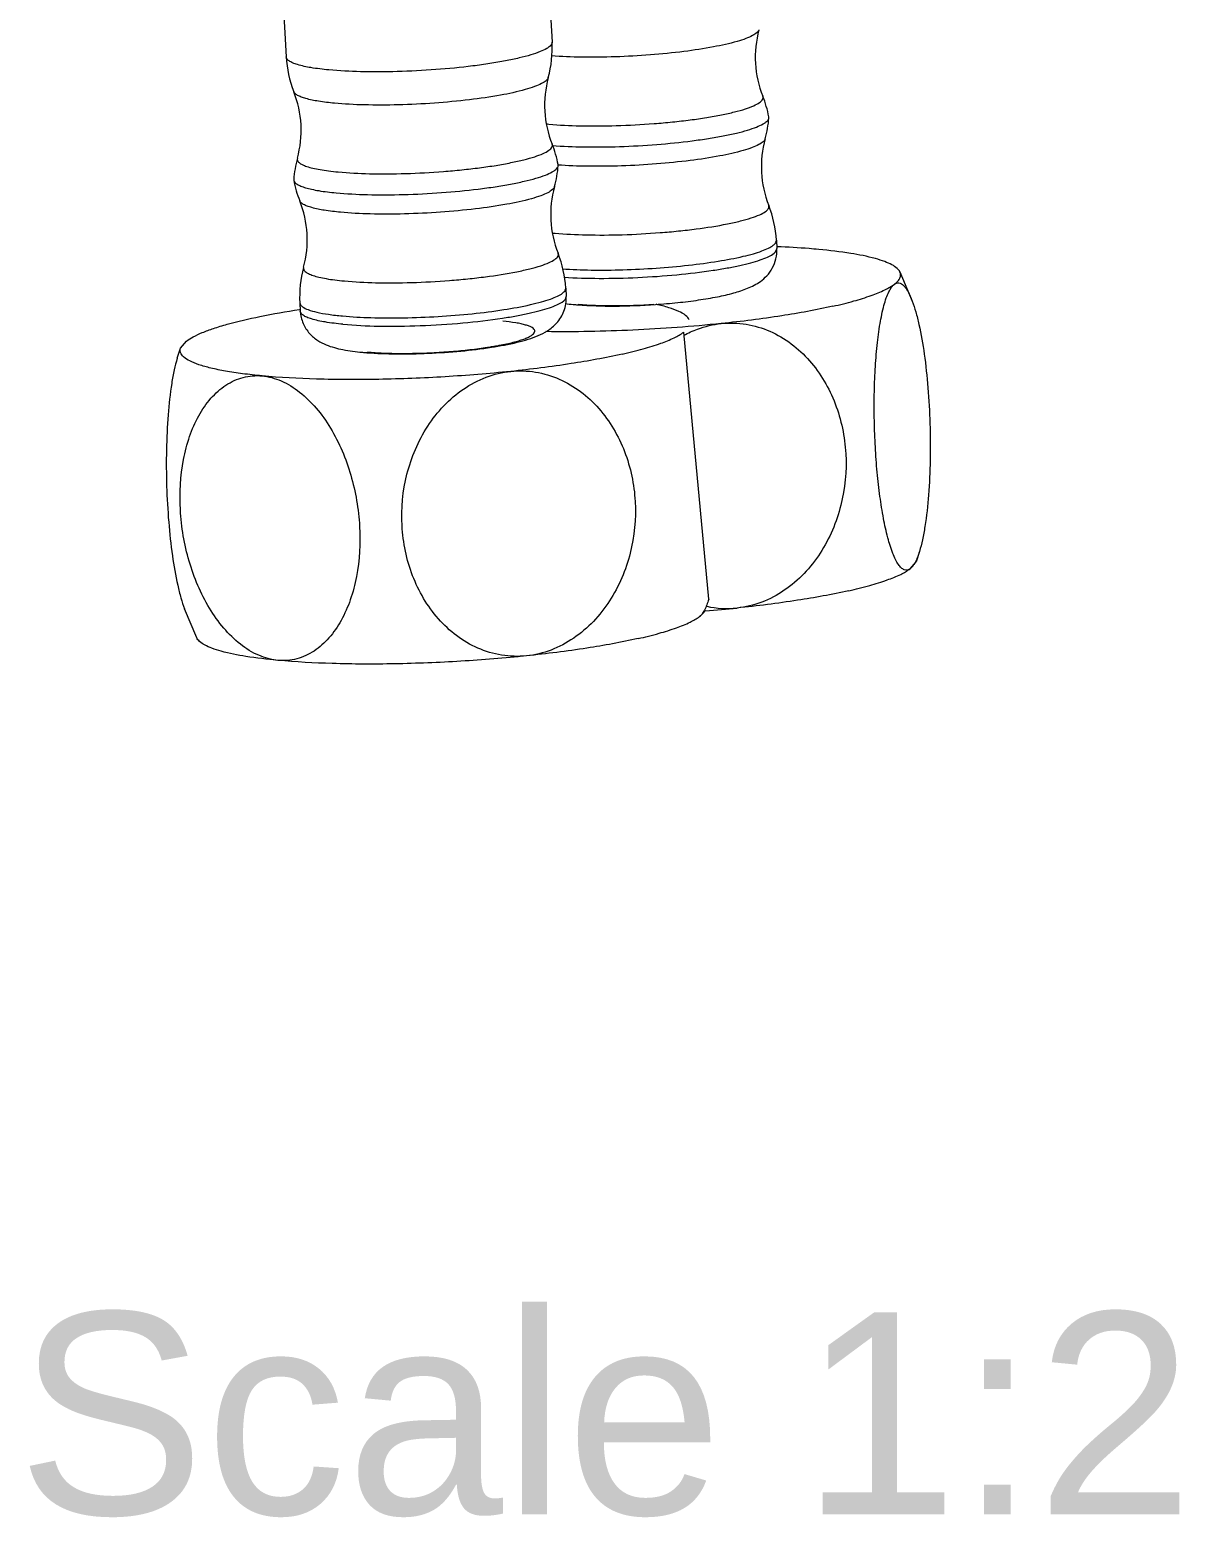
# Model space of a CAD drawing. Header units: millimetres. Extents: x 1968 to 2562, y -639 to -219.
# Drawn here: x 2463.29 to 2489.18, y -420.26 to -386.76 of the extents above; entities that cross this region are included whole.
import ezdxf

# ---------------------------------------------------------------- set-up
doc = ezdxf.new("R2010")
doc.units = ezdxf.units.MM
doc.header["$LTSCALE"] = 0.1
doc.layers.get('0').update_dxf_attribs({"lineweight": 13})
doc.layers.add('DIM', color=3, linetype='Continuous', lineweight=9)
doc.layers.add('TEXT', color=2, linetype='Continuous')
doc.styles.get("Standard").update_dxf_attribs({"font": 'arial.ttf'})

msp = doc.modelspace()

# ---------------------------------------------------------------- linework, layer by layer
at = {"color": 7, "linetype": 'Continuous'}
for p, q in [((2474.977, -385.613), (2475.056, -387.032)), ((2468.986, -385.947), (2469.065, -387.365)), ((2479.716, -386.755), (2479.716, -386.755)), ((2474.971, -387.832), (2474.971, -387.833)), ((2469.238, -388.152), (2469.238, -388.151)), ((2479.802, -388.253), (2479.802, -388.253)), ((2479.939, -388.736), (2479.937, -388.716)), ((2479.855, -389.211), (2479.855, -389.211)), ((2475.057, -389.331), (2475.057, -389.331)), ((2469.319, -389.65), (2469.319, -389.65)), ((2475.194, -389.814), (2475.193, -389.793)), ((2469.236, -390.125), (2469.237, -390.145)), ((2475.111, -390.288), (2475.111, -390.289)), ((2469.372, -390.608), (2469.372, -390.608)), ((2479.936, -390.71), (2479.936, -390.71)), ((2480.109, -391.496), (2480.119, -391.682)), ((2475.191, -391.787), (2475.191, -391.787)), ((2469.458, -392.106), (2469.458, -392.106)), ((2482.891, -392.211), (2483.167, -392.865)), ((2475.364, -392.574), (2475.375, -392.76)), ((2469.374, -392.907), (2469.384, -393.093)), ((2466.613, -394.155), (2466.688, -393.925)), ((2466.688, -393.925), (2466.821, -393.767)), ((2483.329, -398.506), (2483.254, -398.736)), ((2483.121, -398.894), (2483.254, -398.736)), ((2467.051, -400.45), (2466.774, -399.796)), ((2478.515, -399.845), (2478.485, -399.848))]:
    msp.add_line(p, q, dxfattribs=at)
for centre, radius, start, end in [((2481.997, -387.376), 2.364, 164.7812, 201.7954), ((2472.53, -387.169), 2.529, 344.8036, 3.1237), ((2471.591, -387.222), 2.529, 183.2448, 201.565), ((2477.252, -388.453), 2.364, 164.7812, 201.7954), ((2467.04, -389.021), 2.364, 344.5732, 21.5874), ((2477.463, -389.19), 2.52, 10.843, 21.8204), ((2475.624, -382.029), 6.881, 264.1375, 264.6614), ((2477.427, -388.54), 2.52, 344.5481, 355.5256), ((2482.134, -389.84), 2.364, 164.5731, 201.5874), ((2472.718, -390.267), 2.52, 10.843, 21.8204), ((2471.748, -390.321), 2.52, 164.5481, 175.5256), ((2472.682, -389.617), 2.52, 344.5481, 355.5256), ((2471.711, -389.671), 2.52, 190.843, 201.8204), ((2477.389, -390.917), 2.364, 164.5731, 201.5874), ((2467.177, -391.485), 2.364, 344.7812, 21.7954), ((2477.583, -391.639), 2.529, 3.2448, 21.565), ((2475.76, -384.506), 6.86, 264.1085, 264.6618), ((2472.839, -392.717), 2.529, 3.2448, 21.565), ((2471.899, -392.769), 2.529, 164.8036, 183.1237), ((2476.037, -387.453), 5.513, 262.8306, 264.7157), ((2476.151, -386.28), 6.691, 264.663, 265.545), ((2471.407, -387.357), 6.691, 264.663, 265.545), ((2475.804, -366.808), 33.148, 274.6919, 275.9225), ((2479.011, -397.625), 2.167, 257.1971, 257.4666), ((2479.004, -397.658), 2.132, 257.4503, 275.912)]:
    msp.add_arc(centre, radius, start, end, dxfattribs=at)
for points, knots in [([(2479.716, -386.755), (2479.709, -386.781), (2479.664, -386.834), (2479.561, -386.897), (2479.409, -386.962), (2479.118, -387.054), (2478.652, -387.156), (2477.999, -387.254), (2477.26, -387.328), (2476.49, -387.37), (2475.747, -387.38), (2475.268, -387.362), (2475.043, -387.345)], [0, 0, 0, 0, 0.016551, 0.041391, 0.075744, 0.11956, 0.233067, 0.37452, 0.533759, 0.699115, 0.858399, 1, 1, 1, 1]), ([(2475.056, -387.032), (2475.057, -387.043), (2475.052, -387.07), (2475.027, -387.106), (2474.989, -387.143), (2474.91, -387.196), (2474.772, -387.258), (2474.563, -387.329), (2474.303, -387.397), (2473.995, -387.461), (2473.647, -387.52), (2473.124, -387.593), (2472.428, -387.66), (2471.584, -387.703), (2470.78, -387.707), (2470.265, -387.682), (2470.027, -387.66)], [0, 0, 0, 0, 0.006893, 0.015004, 0.025097, 0.037556, 0.070066, 0.112803, 0.165229, 0.226435, 0.295254, 0.370315, 0.532971, 0.70118, 0.86118, 1, 1, 1, 1]), ([(2470.027, -387.66), (2469.892, -387.647), (2469.655, -387.619), (2469.382, -387.563), (2469.219, -387.506), (2469.138, -387.465), (2469.083, -387.42), (2469.066, -387.382), (2469.065, -387.365)], [0, 0, 0, 0, 0.390501, 0.688204, 0.799761, 0.886585, 0.950929, 1, 1, 1, 1]), ([(2474.971, -387.833), (2474.964, -387.859), (2474.916, -387.914), (2474.808, -387.979), (2474.648, -388.045), (2474.341, -388.14), (2473.851, -388.244), (2473.168, -388.342), (2472.4, -388.414), (2471.609, -388.452), (2470.857, -388.455), (2470.377, -388.431), (2470.155, -388.41)], [0, 0, 0, 0, 0.01665, 0.041903, 0.076969, 0.121746, 0.237614, 0.381402, 0.542121, 0.707268, 0.863933, 1, 1, 1, 1]), ([(2470.155, -388.41), (2470.033, -388.399), (2469.817, -388.373), (2469.566, -388.324), (2469.411, -388.275), (2469.329, -388.238), (2469.271, -388.2), (2469.245, -388.167), (2469.238, -388.152)], [0, 0, 0, 0, 0.376838, 0.671311, 0.785272, 0.876826, 0.947158, 1, 1, 1, 1]), ([(2474.984, -388.881), (2475.218, -388.902), (2475.724, -388.927), (2476.514, -388.921), (2477.208, -388.884), (2477.764, -388.834), (2478.159, -388.788), (2478.527, -388.735), (2478.861, -388.676), (2479.152, -388.612), (2479.395, -388.545), (2479.584, -388.476), (2479.705, -388.414), (2479.769, -388.361), (2479.798, -388.325), (2479.81, -388.288), (2479.806, -388.264), (2479.802, -388.253)], [0, 0, 0, 0, 0.141615, 0.304986, 0.476251, 0.560257, 0.64076, 0.716041, 0.784506, 0.844745, 0.895573, 0.936102, 0.965938, 0.977007, 0.985848, 0.993118, 1, 1, 1, 1]), ([(2475.06, -389.362), (2475.297, -389.38), (2475.802, -389.4), (2476.587, -389.391), (2477.401, -389.345), (2478.068, -389.278), (2478.568, -389.207), (2478.9, -389.15), (2479.195, -389.088), (2479.446, -389.022), (2479.648, -388.955), (2479.783, -388.894), (2479.863, -388.843), (2479.911, -388.802), (2479.937, -388.762), (2479.939, -388.736)], [0, 0, 0, 0, 0.142416, 0.303311, 0.470478, 0.631118, 0.705125, 0.77302, 0.833539, 0.885607, 0.928377, 0.961334, 0.97415, 0.984651, 1, 1, 1, 1]), ([(2479.855, -389.211), (2479.848, -389.237), (2479.803, -389.29), (2479.7, -389.353), (2479.549, -389.418), (2479.258, -389.51), (2478.792, -389.612), (2478.14, -389.71), (2477.401, -389.783), (2476.631, -389.827), (2475.888, -389.836), (2475.408, -389.818), (2475.183, -389.802)], [0, 0, 0, 0, 0.016575, 0.041434, 0.075793, 0.119598, 0.233048, 0.374416, 0.533578, 0.698903, 0.858238, 1, 1, 1, 1]), ([(2470.239, -389.958), (2470.473, -389.98), (2470.979, -390.004), (2471.77, -389.999), (2472.464, -389.961), (2473.019, -389.911), (2473.415, -389.866), (2473.783, -389.813), (2474.116, -389.753), (2474.407, -389.689), (2474.65, -389.622), (2474.839, -389.553), (2474.961, -389.491), (2475.025, -389.439), (2475.053, -389.403), (2475.066, -389.366), (2475.062, -389.341), (2475.057, -389.331)], [0, 0, 0, 0, 0.141615, 0.304986, 0.476251, 0.560257, 0.64076, 0.716041, 0.784506, 0.844745, 0.895573, 0.936102, 0.965938, 0.977007, 0.985848, 0.993118, 1, 1, 1, 1]), ([(2469.319, -389.65), (2469.315, -389.666), (2469.318, -389.706), (2469.363, -389.756), (2469.436, -389.799), (2469.54, -389.839), (2469.675, -389.875), (2469.838, -389.908), (2470.03, -389.936), (2470.166, -389.951), (2470.239, -389.958)], [0, 0, 0, 0, 0.048668, 0.107408, 0.188808, 0.297102, 0.43326, 0.596803, 0.786483, 1, 1, 1, 1]), ([(2470.192, -390.429), (2470.427, -390.45), (2470.933, -390.475), (2471.725, -390.472), (2472.557, -390.43), (2473.245, -390.365), (2473.763, -390.294), (2474.109, -390.236), (2474.416, -390.173), (2474.678, -390.106), (2474.89, -390.037), (2475.031, -389.976), (2475.114, -389.923), (2475.165, -389.881), (2475.192, -389.84), (2475.194, -389.814)], [0, 0, 0, 0, 0.137729, 0.296409, 0.463411, 0.625322, 0.70028, 0.769214, 0.830774, 0.883803, 0.927381, 0.960933, 0.973951, 0.984585, 1, 1, 1, 1]), ([(2469.237, -390.145), (2469.244, -390.184), (2469.305, -390.235), (2469.401, -390.28), (2469.511, -390.318), (2469.647, -390.351), (2469.876, -390.395), (2470.061, -390.416), (2470.192, -390.429)], [0, 0, 0, 0, 0.114907, 0.203904, 0.316754, 0.453672, 0.614061, 1, 1, 1, 1]), ([(2475.111, -390.289), (2475.103, -390.315), (2475.055, -390.37), (2474.947, -390.435), (2474.787, -390.502), (2474.479, -390.597), (2473.989, -390.7), (2473.305, -390.799), (2472.537, -390.87), (2471.745, -390.909), (2470.993, -390.911), (2470.512, -390.887), (2470.29, -390.866)], [0, 0, 0, 0, 0.016677, 0.041964, 0.077061, 0.121861, 0.237755, 0.381539, 0.542234, 0.707342, 0.863967, 1, 1, 1, 1]), ([(2470.29, -390.866), (2470.168, -390.855), (2469.951, -390.829), (2469.7, -390.78), (2469.546, -390.731), (2469.463, -390.695), (2469.405, -390.656), (2469.379, -390.624), (2469.372, -390.608)], [0, 0, 0, 0, 0.37667, 0.671098, 0.785084, 0.876692, 0.947097, 1, 1, 1, 1]), ([(2475.122, -391.336), (2475.356, -391.358), (2475.861, -391.382), (2476.651, -391.377), (2477.344, -391.339), (2477.899, -391.29), (2478.406, -391.231), (2478.873, -391.159), (2479.286, -391.068), (2479.528, -391.001), (2479.717, -390.932), (2479.839, -390.87), (2479.903, -390.817), (2479.931, -390.782), (2479.944, -390.745), (2479.94, -390.72), (2479.936, -390.71)], [0, 0, 0, 0, 0.141585, 0.304919, 0.476152, 0.560147, 0.640643, 0.784375, 0.844628, 0.895477, 0.936034, 0.965904, 0.97699, 0.985844, 0.993122, 1, 1, 1, 1]), ([(2475.288, -392.141), (2475.503, -392.156), (2475.958, -392.172), (2476.663, -392.165), (2477.396, -392.129), (2478.112, -392.065), (2478.765, -391.978), (2479.251, -391.887), (2479.578, -391.804), (2479.769, -391.743), (2479.919, -391.682), (2480.002, -391.635), (2480.035, -391.61)], [0, 0, 0, 0, 0.134202, 0.283542, 0.439036, 0.591228, 0.730892, 0.849668, 0.899025, 0.940774, 0.974471, 1, 1, 1, 1]), ([(2480.035, -391.61), (2480.047, -391.601), (2480.082, -391.572), (2480.111, -391.528), (2480.109, -391.496)], [0, 0, 0, 0, 0.319551, 1, 1, 1, 1]), ([(2470.378, -392.413), (2470.611, -392.435), (2471.117, -392.459), (2471.906, -392.454), (2472.6, -392.417), (2473.154, -392.367), (2473.662, -392.308), (2474.128, -392.236), (2474.541, -392.145), (2474.784, -392.078), (2474.973, -392.009), (2475.094, -391.947), (2475.158, -391.895), (2475.187, -391.859), (2475.2, -391.822), (2475.196, -391.798), (2475.191, -391.787)], [0, 0, 0, 0, 0.141585, 0.304919, 0.476152, 0.560147, 0.640643, 0.784375, 0.844628, 0.895477, 0.936034, 0.965904, 0.97699, 0.985844, 0.993122, 1, 1, 1, 1]), ([(2477.386, -392.943), (2477.553, -392.932), (2477.877, -392.904), (2478.342, -392.846), (2478.763, -392.776), (2479.133, -392.692), (2479.462, -392.587), (2479.717, -392.457), (2479.902, -392.296), (2480.027, -392.126), (2480.11, -391.915), (2480.124, -391.76), (2480.119, -391.682)], [0, 0, 0, 0, 0.152066, 0.295685, 0.425839, 0.539819, 0.639818, 0.739337, 0.796757, 0.860962, 0.929524, 1, 1, 1, 1]), ([(2478.685, -392.173), (2478.79, -392.157), (2478.991, -392.124), (2479.274, -392.068), (2479.522, -392.008), (2479.73, -391.947), (2479.898, -391.882), (2480.031, -391.815), (2480.122, -391.735), (2480.119, -391.682)], [0, 0, 0, 0, 0.205896, 0.3926, 0.557261, 0.697522, 0.81166, 0.898921, 1, 1, 1, 1]), ([(2481.062, -391.703), (2480.989, -391.696), (2480.678, -391.67), (2480.365, -391.652), (2480.127, -391.642)], [0, 0, 0, 0, 0.235477, 1, 1, 1, 1]), ([(2482.891, -392.211), (2482.876, -392.179), (2482.821, -392.116), (2482.702, -392.041), (2482.536, -391.969), (2482.227, -391.873), (2481.731, -391.776), (2481.303, -391.726), (2481.062, -391.703)], [0, 0, 0, 0, 0.053938, 0.125506, 0.218009, 0.33242, 0.626003, 1, 1, 1, 1]), ([(2469.458, -392.106), (2469.454, -392.122), (2469.457, -392.162), (2469.502, -392.211), (2469.576, -392.254), (2469.68, -392.294), (2469.814, -392.331), (2469.978, -392.364), (2470.169, -392.392), (2470.305, -392.407), (2470.378, -392.413)], [0, 0, 0, 0, 0.048647, 0.10745, 0.188918, 0.297257, 0.433426, 0.596946, 0.78657, 1, 1, 1, 1]), ([(2475.331, -392.33), (2475.591, -392.347), (2476.143, -392.361), (2476.989, -392.341), (2477.847, -392.281), (2478.413, -392.214), (2478.685, -392.173)], [0, 0, 0, 0, 0.232694, 0.491725, 0.754997, 1, 1, 1, 1]), ([(2482.765, -392.487), (2482.793, -392.466), (2482.841, -392.424), (2482.893, -392.353), (2482.912, -392.278), (2482.901, -392.231), (2482.891, -392.211)], [0, 0, 0, 0, 0.320643, 0.577225, 0.791343, 1, 1, 1, 1]), ([(2475.291, -392.688), (2475.302, -392.679), (2475.337, -392.65), (2475.366, -392.605), (2475.364, -392.574)], [0, 0, 0, 0, 0.319551, 1, 1, 1, 1]), ([(2481.381, -392.982), (2481.539, -392.947), (2481.83, -392.874), (2482.222, -392.754), (2482.529, -392.631), (2482.699, -392.537), (2482.765, -392.487)], [0, 0, 0, 0, 0.329834, 0.608376, 0.832098, 1, 1, 1, 1]), ([(2483.121, -398.894), (2483.102, -398.909), (2483.058, -398.932), (2482.982, -398.923), (2482.913, -398.872), (2482.849, -398.792), (2482.786, -398.681), (2482.7, -398.482), (2482.606, -398.173), (2482.513, -397.743), (2482.435, -397.251), (2482.374, -396.714), (2482.333, -396.147), (2482.311, -395.565), (2482.309, -394.982), (2482.329, -394.414), (2482.371, -393.879), (2482.434, -393.397), (2482.506, -393.041), (2482.578, -392.804), (2482.634, -392.666), (2482.693, -392.561), (2482.74, -392.506), (2482.765, -392.487)], [0, 0, 0, 0, 0.010709, 0.020629, 0.032367, 0.047384, 0.066111, 0.088488, 0.143127, 0.208825, 0.283032, 0.36344, 0.447943, 0.534548, 0.621248, 0.705884, 0.786015, 0.858767, 0.920763, 0.946615, 0.968516, 0.986256, 1, 1, 1, 1]), ([(2482.765, -392.487), (2482.78, -392.476), (2482.813, -392.457), (2482.891, -392.45), (2482.966, -392.501), (2483.027, -392.576), (2483.098, -392.692), (2483.14, -392.792), (2483.167, -392.865)], [0, 0, 0, 0, 0.090988, 0.173002, 0.360054, 0.484545, 0.632879, 1, 1, 1, 1]), ([(2469.374, -392.907), (2469.374, -392.923), (2469.388, -392.957), (2469.415, -392.981), (2469.431, -392.993)], [0, 0, 0, 0, 0.440205, 1, 1, 1, 1]), ([(2470.336, -393.202), (2470.548, -393.222), (2471.005, -393.246), (2471.723, -393.248), (2472.485, -393.218), (2473.239, -393.157), (2473.934, -393.07), (2474.453, -392.976), (2474.803, -392.89), (2475.008, -392.827), (2475.168, -392.763), (2475.256, -392.714), (2475.291, -392.688)], [0, 0, 0, 0, 0.127327, 0.27334, 0.42845, 0.582352, 0.724846, 0.846586, 0.897196, 0.939918, 0.974238, 1, 1, 1, 1]), ([(2470.887, -394.028), (2471.104, -394.045), (2471.563, -394.061), (2472.268, -394.048), (2472.986, -393.999), (2473.657, -393.918), (2474.164, -393.825), (2474.514, -393.731), (2474.743, -393.649), (2474.965, -393.537), (2475.18, -393.361), (2475.346, -393.094), (2475.381, -392.872), (2475.375, -392.76)], [0, 0, 0, 0, 0.128896, 0.272245, 0.418645, 0.555685, 0.673435, 0.723986, 0.77056, 0.817438, 0.871137, 0.933542, 1, 1, 1, 1]), ([(2473.94, -393.25), (2474.046, -393.234), (2474.247, -393.201), (2474.53, -393.145), (2474.778, -393.085), (2474.986, -393.024), (2475.153, -392.959), (2475.287, -392.892), (2475.378, -392.812), (2475.375, -392.76)], [0, 0, 0, 0, 0.205896, 0.3926, 0.557261, 0.697522, 0.81166, 0.898921, 1, 1, 1, 1]), ([(2475.632, -392.951), (2475.908, -392.972), (2476.493, -392.987), (2477.078, -392.965), (2477.386, -392.943)], [0, 0, 0, 0, 0.473533, 1, 1, 1, 1]), ([(2475.64, -392.935), (2475.904, -392.959), (2476.475, -392.977), (2477.046, -392.957), (2477.351, -392.936)], [0, 0, 0, 0, 0.46387, 1, 1, 1, 1]), ([(2478.146, -393.288), (2478.128, -393.249), (2478.054, -393.173), (2477.894, -393.086), (2477.669, -393.005), (2477.496, -392.961), (2477.399, -392.939)], [0, 0, 0, 0, 0.151729, 0.363829, 0.646087, 1, 1, 1, 1]), ([(2483.167, -392.865), (2483.197, -392.945), (2483.253, -393.12), (2483.351, -393.517), (2483.449, -394.087), (2483.529, -394.833), (2483.574, -395.629), (2483.579, -396.436), (2483.544, -397.209), (2483.48, -397.81), (2483.403, -398.234), (2483.355, -398.421), (2483.329, -398.506)], [0, 0, 0, 0, 0.044855, 0.096393, 0.215344, 0.349214, 0.491239, 0.634975, 0.773517, 0.898609, 0.95299, 1, 1, 1, 1]), ([(2466.821, -393.767), (2466.868, -393.731), (2466.984, -393.661), (2467.19, -393.567), (2467.445, -393.475), (2467.876, -393.345), (2468.521, -393.196), (2469.068, -393.1), (2469.367, -393.054)], [0, 0, 0, 0, 0.067289, 0.152073, 0.254343, 0.3736, 0.659425, 1, 1, 1, 1]), ([(2469.384, -393.093), (2469.389, -393.187), (2469.433, -393.371), (2469.579, -393.598), (2469.767, -393.756), (2469.961, -393.854), (2470.153, -393.917), (2470.425, -393.979), (2470.637, -394.006), (2470.784, -394.019)], [0, 0, 0, 0, 0.153029, 0.299877, 0.432113, 0.546772, 0.652342, 0.759525, 1, 1, 1, 1]), ([(2470.346, -393.388), (2470.211, -393.376), (2469.974, -393.347), (2469.701, -393.291), (2469.538, -393.235), (2469.457, -393.193), (2469.402, -393.148), (2469.385, -393.11), (2469.384, -393.093)], [0, 0, 0, 0, 0.390519, 0.688189, 0.799779, 0.886581, 0.950933, 1, 1, 1, 1]), ([(2469.431, -392.993), (2469.469, -393.022), (2469.577, -393.07), (2469.774, -393.124), (2470.035, -393.17), (2470.229, -393.192), (2470.336, -393.202)], [0, 0, 0, 0, 0.153301, 0.372478, 0.656537, 1, 1, 1, 1]), ([(2470.346, -393.388), (2470.613, -393.413), (2471.193, -393.439), (2472.094, -393.426), (2473.026, -393.367), (2473.644, -393.295), (2473.94, -393.25)], [0, 0, 0, 0, 0.223648, 0.482395, 0.750201, 1, 1, 1, 1]), ([(2481.381, -392.982), (2481, -393.069), (2480.164, -393.219), (2479.322, -393.325), (2478.867, -393.372)], [0, 0, 0, 0, 0.460725, 1, 1, 1, 1]), ([(2470.895, -394.012), (2471.012, -394.023), (2471.261, -394.039), (2471.653, -394.047), (2472.074, -394.041), (2472.508, -394.022), (2472.939, -393.989), (2473.35, -393.945), (2473.725, -393.89), (2474.009, -393.836), (2474.207, -393.788), (2474.331, -393.752), (2474.437, -393.716), (2474.523, -393.68), (2474.59, -393.643), (2474.637, -393.607), (2474.666, -393.569), (2474.669, -393.527), (2474.645, -393.49), (2474.601, -393.459), (2474.538, -393.429), (2474.455, -393.402), (2474.353, -393.377), (2474.182, -393.345), (2474.043, -393.329), (2473.945, -393.319)], [0, 0, 0, 0, 0.075602, 0.160769, 0.252323, 0.346873, 0.440871, 0.530803, 0.613322, 0.6854, 0.716705, 0.744496, 0.768557, 0.788752, 0.805042, 0.81757, 0.826896, 0.834504, 0.842926, 0.854137, 0.868961, 0.887661, 0.91026, 0.936663, 1, 1, 1, 1]), ([(2478.867, -393.372), (2478.205, -393.441), (2476.889, -393.537), (2475.57, -393.563), (2474.917, -393.554)], [0, 0, 0, 0, 0.505148, 1, 1, 1, 1]), ([(2476.636, -394.06), (2476.795, -394.024), (2477.086, -393.952), (2477.478, -393.831), (2477.784, -393.709), (2477.954, -393.615), (2478.02, -393.565)], [0, 0, 0, 0, 0.329834, 0.608376, 0.832098, 1, 1, 1, 1]), ([(2478.027, -393.636), (2478.125, -393.583), (2478.394, -393.46), (2478.685, -393.391), (2478.867, -393.372)], [0.6050239, 0.6050239, 0.6050239, 0.6050239, 0.7538182, 1, 1, 1, 1]), ([(2478.867, -393.372), (2479.053, -393.353), (2479.431, -393.364), (2479.971, -393.526), (2480.455, -393.813), (2481.005, -394.327), (2481.494, -395.163), (2481.729, -396.306), (2481.618, -397.481), (2481.229, -398.397), (2480.745, -399.015), (2480.301, -399.397), (2479.788, -399.669), (2479.412, -399.76), (2479.224, -399.779)], [0, 0, 0, 0, 0.061179, 0.121924, 0.18266, 0.2437, 0.366834, 0.492324, 0.619632, 0.747647, 0.811671, 0.875227, 0.938052, 1, 1, 1, 1]), ([(2468.523, -394.551), (2468.376, -394.537), (2468.1, -394.507), (2467.714, -394.45), (2467.385, -394.383), (2467.115, -394.309), (2466.908, -394.227), (2466.764, -394.14), (2466.689, -394.05), (2466.676, -393.976), (2466.682, -393.942), (2466.688, -393.925)], [0, 0, 0, 0, 0.21489, 0.405265, 0.569003, 0.704855, 0.812346, 0.892509, 0.9502, 0.974856, 1, 1, 1, 1]), ([(2466.613, -394.155), (2466.586, -394.24), (2466.539, -394.427), (2466.462, -394.851), (2466.397, -395.452), (2466.363, -396.225), (2466.368, -397.032), (2466.412, -397.828), (2466.493, -398.574), (2466.591, -399.144), (2466.689, -399.541), (2466.745, -399.716), (2466.774, -399.796)], [0, 0, 0, 0, 0.04701, 0.101391, 0.226483, 0.365025, 0.508761, 0.650786, 0.784655, 0.903607, 0.955145, 1, 1, 1, 1]), ([(2476.636, -394.06), (2476.255, -394.146), (2475.42, -394.297), (2474.578, -394.402), (2474.123, -394.45)], [0, 0, 0, 0, 0.460725, 1, 1, 1, 1]), ([(2468.881, -400.958), (2468.733, -400.944), (2468.428, -400.86), (2468.014, -400.601), (2467.643, -400.234), (2467.213, -399.625), (2466.837, -398.729), (2466.641, -397.583), (2466.692, -396.626), (2466.876, -395.92), (2467.08, -395.451), (2467.352, -395.052), (2467.691, -394.746), (2468.092, -394.56), (2468.382, -394.537), (2468.523, -394.551)], [0, 0, 0, 0, 0.053888, 0.112147, 0.174947, 0.241451, 0.38081, 0.522294, 0.658977, 0.723788, 0.785293, 0.843071, 0.897194, 0.948717, 1, 1, 1, 1]), ([(2474.123, -394.45), (2473.632, -394.501), (2472.643, -394.581), (2471.183, -394.639), (2469.807, -394.635), (2468.93, -394.589), (2468.523, -394.551)], [0, 0, 0, 0, 0.264287, 0.530625, 0.781361, 1, 1, 1, 1]), ([(2468.523, -394.551), (2468.671, -394.565), (2468.976, -394.649), (2469.39, -394.908), (2469.761, -395.275), (2470.19, -395.884), (2470.566, -396.78), (2470.762, -397.925), (2470.711, -398.882), (2470.527, -399.588), (2470.323, -400.056), (2470.052, -400.455), (2469.713, -400.762), (2469.312, -400.948), (2469.022, -400.971), (2468.881, -400.958)], [0, 0, 0, 0, 0.053899, 0.112175, 0.174985, 0.241485, 0.380821, 0.522297, 0.658977, 0.72378, 0.785278, 0.843055, 0.897185, 0.948716, 1, 1, 1, 1]), ([(2474.479, -400.857), (2474.293, -400.876), (2473.916, -400.865), (2473.376, -400.703), (2472.891, -400.416), (2472.341, -399.901), (2471.853, -399.065), (2471.618, -397.923), (2471.729, -396.748), (2472.118, -395.832), (2472.602, -395.214), (2473.046, -394.832), (2473.559, -394.56), (2473.935, -394.469), (2474.123, -394.45)], [0, 0, 0, 0, 0.061186, 0.121941, 0.182678, 0.243713, 0.366846, 0.492337, 0.619646, 0.747662, 0.811682, 0.875231, 0.938047, 1, 1, 1, 1]), ([(2474.123, -394.45), (2474.309, -394.43), (2474.687, -394.441), (2475.227, -394.603), (2475.711, -394.89), (2476.261, -395.405), (2476.749, -396.241), (2476.985, -397.383), (2476.873, -398.558), (2476.485, -399.474), (2476.001, -400.092), (2475.556, -400.475), (2475.043, -400.746), (2474.668, -400.837), (2474.479, -400.857)], [0, 0, 0, 0, 0.061179, 0.121924, 0.18266, 0.2437, 0.366834, 0.492324, 0.619632, 0.747647, 0.811671, 0.875227, 0.938052, 1, 1, 1, 1]), ([(2483.329, -398.506), (2483.303, -398.59), (2483.261, -398.706), (2483.184, -398.833), (2483.142, -398.878), (2483.121, -398.894)], [0, 0, 0, 0, 0.594678, 0.820258, 1, 1, 1, 1]), ([(2481.737, -399.39), (2481.896, -399.354), (2482.187, -399.281), (2482.579, -399.161), (2482.885, -399.038), (2483.055, -398.944), (2483.121, -398.894)], [0, 0, 0, 0, 0.329834, 0.608376, 0.832098, 1, 1, 1, 1]), ([(2478.584, -399.583), (2478.558, -399.668), (2478.516, -399.783), (2478.439, -399.91), (2478.398, -399.955), (2478.377, -399.972)], [0, 0, 0, 0, 0.594678, 0.820258, 1, 1, 1, 1]), ([(2481.737, -399.39), (2481.356, -399.476), (2480.521, -399.627), (2479.679, -399.732), (2479.224, -399.779)], [0, 0, 0, 0, 0.460725, 1, 1, 1, 1]), ([(2476.993, -400.467), (2477.151, -400.431), (2477.442, -400.359), (2477.834, -400.238), (2478.141, -400.116), (2478.311, -400.022), (2478.377, -399.972)], [0, 0, 0, 0, 0.329834, 0.608376, 0.832098, 1, 1, 1, 1]), ([(2478.377, -399.972), (2478.39, -399.961), (2478.435, -399.925), (2478.476, -399.881), (2478.495, -399.845)], [0, 0, 0, 0, 0.289294, 1, 1, 1, 1]), ([(2468.88, -400.958), (2468.639, -400.935), (2468.211, -400.885), (2467.715, -400.788), (2467.406, -400.692), (2467.24, -400.62), (2467.121, -400.545), (2467.066, -400.482), (2467.051, -400.45)], [0, 0, 0, 0, 0.373997, 0.66758, 0.781991, 0.874494, 0.946062, 1, 1, 1, 1]), ([(2476.993, -400.467), (2476.612, -400.553), (2475.776, -400.704), (2474.934, -400.809), (2474.479, -400.857)], [0, 0, 0, 0, 0.460725, 1, 1, 1, 1]), ([(2474.479, -400.857), (2473.988, -400.908), (2472.999, -400.988), (2471.539, -401.046), (2470.163, -401.042), (2469.287, -400.996), (2468.88, -400.958)], [0, 0, 0, 0, 0.264287, 0.530625, 0.781364, 1, 1, 1, 1])]:
    msp.add_open_spline(points, degree=3, knots=knots, dxfattribs=at)
at = {"layer": 'DIM', "color": 7}
msp.add_line((2478.584, -399.583), (2478.02, -393.565), dxfattribs=at)

# ---------------------------------------------------------------- texts
at = {"layer": 'TEXT', "insert": (2463.002, -415.642), "char_height": 4.55, "attachment_point": 1}
msp.add_mtext_dynamic_manual_height_columns('Scale 1:2', width=28.12245, gutter_width=12.5, heights=[0], dxfattribs=at)

doc.saveas('drawing.dxf')
